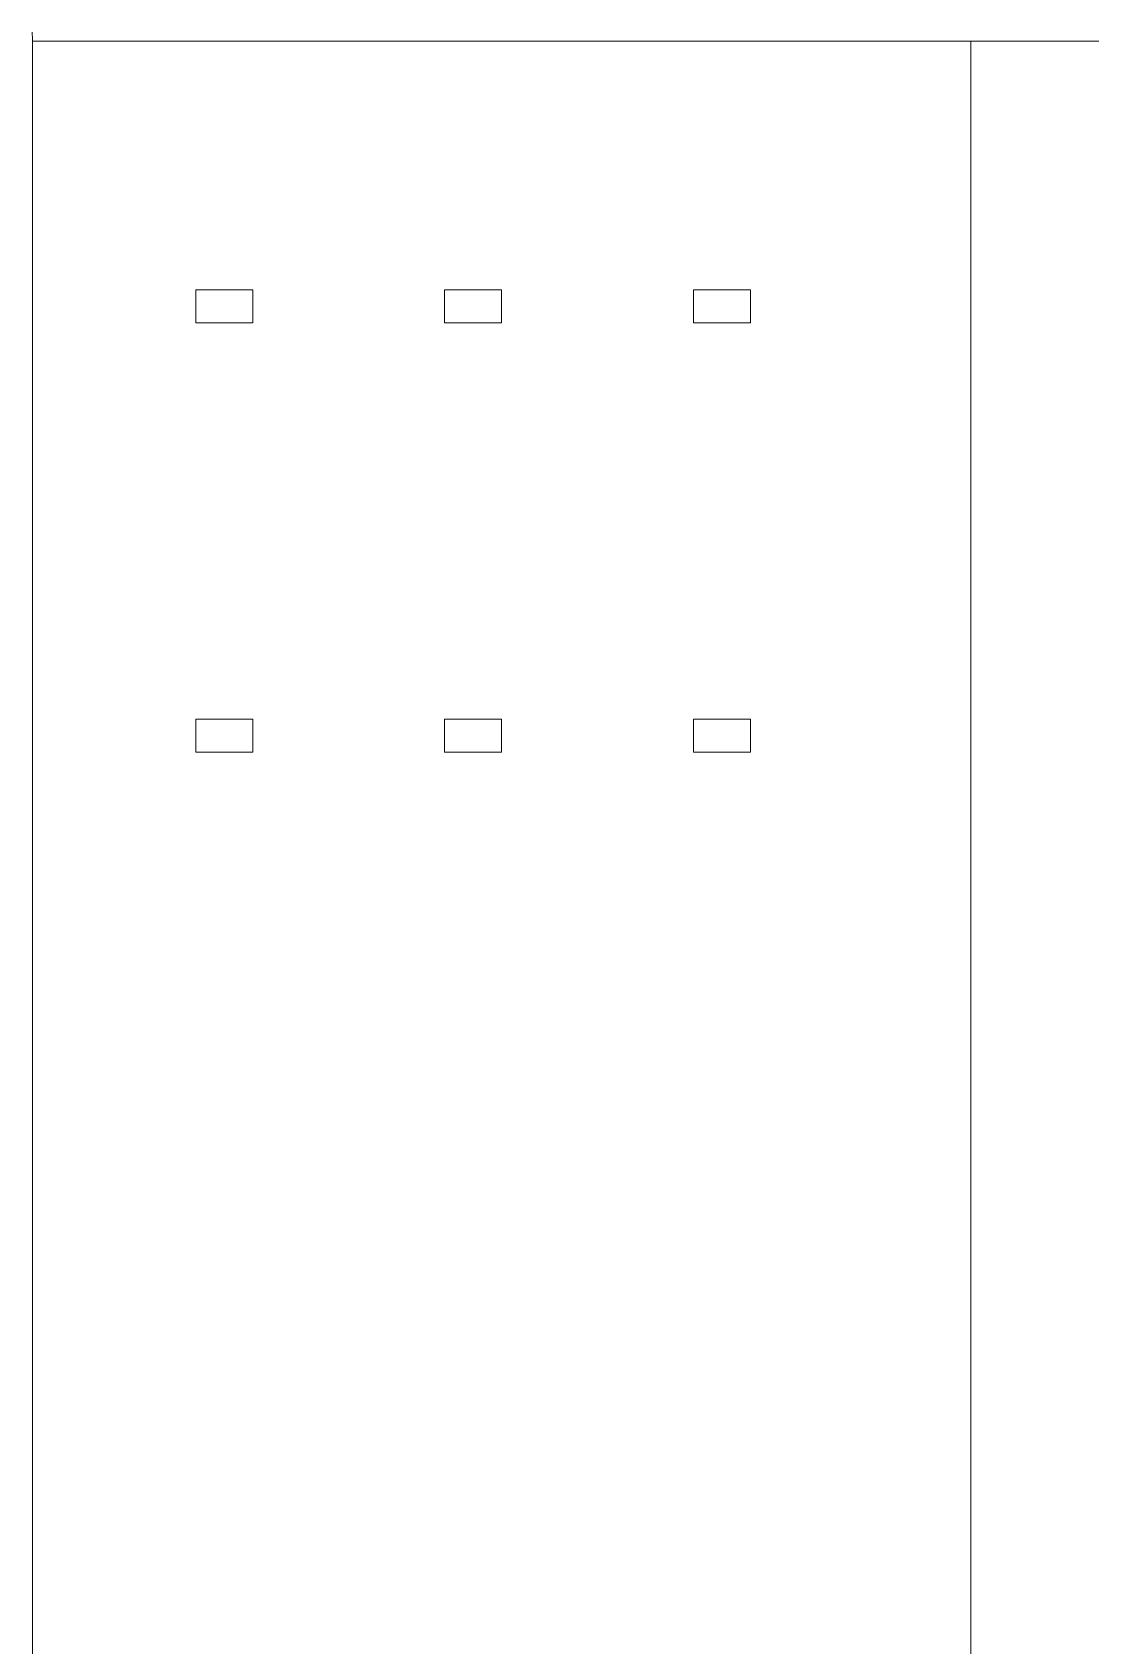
# Model space of a CAD drawing. Header units: millimetres. Extents: x -98 to 307, y -584 to 79.
# Drawn here: x -1.4 to 94.5, y -71.6 to 74.4 of the extents above; entities that cross this region are included whole.
import ezdxf

# ---------------------------------------------------------------- set-up
doc = ezdxf.new("R2010")
doc.units = ezdxf.units.MM
doc.header["$MEASUREMENT"] = 0
doc.layers.add('layer 1', color=7, linetype='Continuous')

msp = doc.modelspace()

# ---------------------------------------------------------------- linework, layer by layer
at = {"layer": 'layer 1', "lineweight": 9}
for points in [[(-1.3931, 74.36), (-1.3931, 74.36), (-1.3504, 73.7073), (-1.3504, 73.7073)], [(-1.3504, 73.5498), (-1.3504, 73.5498), (-1.3504, 73.7073), (-1.3504, 73.7073)], [(-1.3504, 73.5498), (-1.3504, 73.5498), (83.5881, 73.5498), (83.5881, 73.5498)], [(-1.3504, -241.3392), (-1.3504, -241.3392), (-1.3504, 73.5498), (-1.3504, 73.5498)], [(83.5881, 73.5498), (83.5881, 73.5498), (168.5266, 73.5498), (168.5266, 73.5498)], [(83.5881, -246.3386), (83.5881, -246.3386), (83.5881, 73.5498), (83.5881, 73.5498)], [(13.4377, 48.0722), (13.4377, 48.0722), (13.4377, 51.0716), (13.4377, 51.0716)], [(13.4377, 51.0716), (13.4377, 51.0716), (18.5939, 51.0716), (18.5939, 51.0716)], [(18.5939, 51.0716), (18.5939, 51.0716), (18.5939, 48.0722), (18.5939, 48.0722)], [(35.9611, 48.0724), (35.9611, 48.0724), (35.9611, 51.0718), (35.9611, 51.0718)], [(35.9611, 51.0718), (35.9611, 51.0718), (41.1173, 51.0718), (41.1173, 51.0718)], [(41.1173, 51.0718), (41.1173, 51.0718), (41.1173, 48.0724), (41.1173, 48.0724)], [(58.4846, 51.072), (58.4846, 51.072), (58.4846, 48.0727), (58.4846, 48.0727)], [(63.6408, 51.072), (63.6408, 51.072), (58.4846, 51.072), (58.4846, 51.072)], [(63.6408, 48.0727), (63.6408, 48.0727), (63.6408, 51.072), (63.6408, 51.072)], [(18.5939, 48.0722), (18.5939, 48.0722), (13.4377, 48.0722), (13.4377, 48.0722)], [(41.1173, 48.0724), (41.1173, 48.0724), (35.9611, 48.0724), (35.9611, 48.0724)], [(58.4846, 48.0727), (58.4846, 48.0727), (63.6408, 48.0727), (63.6408, 48.0727)], [(13.4377, 9.2243), (13.4377, 9.2243), (13.4377, 12.2237), (13.4377, 12.2237)], [(13.4377, 12.2237), (13.4377, 12.2237), (18.5939, 12.2237), (18.5939, 12.2237)], [(18.5939, 12.2237), (18.5939, 12.2237), (18.5939, 9.2243), (18.5939, 9.2243)], [(35.9611, 9.2245), (35.9611, 9.2245), (35.9611, 12.2239), (35.9611, 12.2239)], [(35.9611, 12.2239), (35.9611, 12.2239), (41.1173, 12.2239), (41.1173, 12.2239)], [(41.1173, 12.2239), (41.1173, 12.2239), (41.1173, 9.2245), (41.1173, 9.2245)], [(58.4846, 12.2241), (58.4846, 12.2241), (58.4846, 9.2247), (58.4846, 9.2247)], [(63.6408, 12.2241), (63.6408, 12.2241), (58.4846, 12.2241), (58.4846, 12.2241)], [(63.6408, 9.2247), (63.6408, 9.2247), (63.6408, 12.2241), (63.6408, 12.2241)], [(18.5939, 9.2243), (18.5939, 9.2243), (13.4377, 9.2243), (13.4377, 9.2243)], [(41.1173, 9.2245), (41.1173, 9.2245), (35.9611, 9.2245), (35.9611, 9.2245)], [(58.4846, 9.2247), (58.4846, 9.2247), (63.6408, 9.2247), (63.6408, 9.2247)]]:
    msp.add_open_spline(points, degree=3, dxfattribs=at)

doc.saveas('drawing.dxf')
